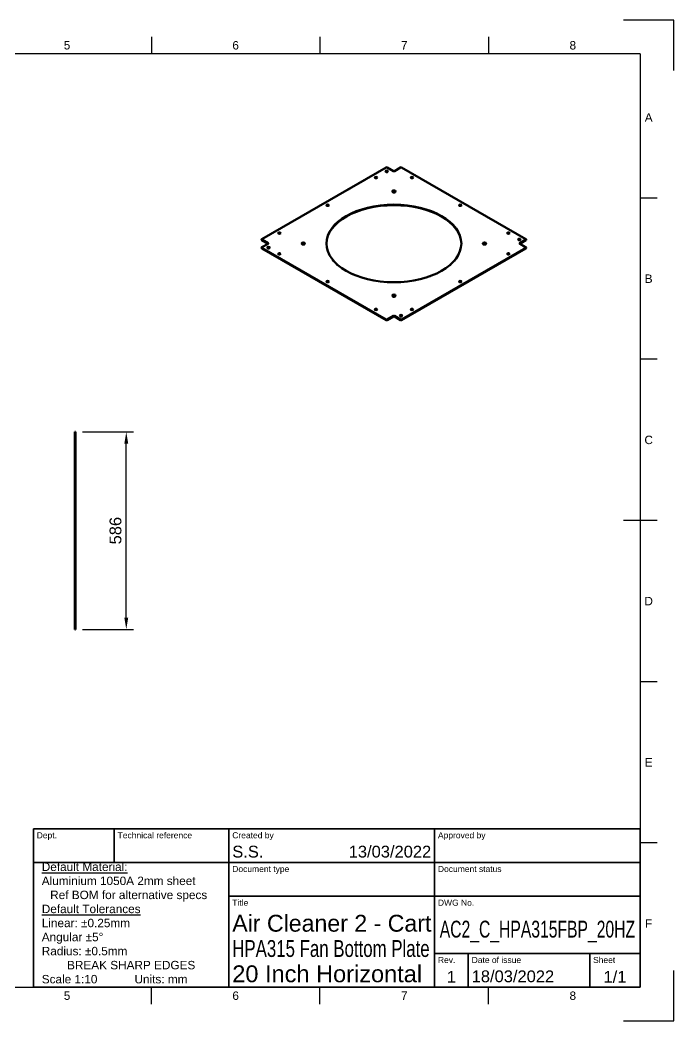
# Model space of a CAD drawing. Header units: millimetres. Extents: x 0 to 420, y 0 to 297.
# Drawn here: x 226.1 to 420, y 0 to 297 of the extents above; entities that cross this region are included whole.
import ezdxf
from ezdxf.enums import TextEntityAlignment as Align

# ---------------------------------------------------------------- set-up
doc = ezdxf.new("R2010")
doc.units = ezdxf.units.MM
doc.header["$LTSCALE"] = 0.75
doc.linetypes.add('HIDDEN2', pattern=[4.7625, 3.175, -1.5875])
for name, color, linetype, lineweight in [('Annotations', 7, 'Continuous', 25), ('Border', 7, 'Continuous', 25), ('Dimensions', 7, 'Continuous', 25), ('Hidden', 7, 'HIDDEN2', 25), ('Hidden Narrow', 7, 'HIDDEN2', 25), ('TitleBlock', 7, 'Continuous', 35), ('Visible', 7, 'Continuous', 50), ('Visible Narrow', 7, 'Continuous', 25)]:
    doc.layers.add(name, color=color, linetype=linetype, lineweight=lineweight)
doc.styles.add('FusionTitle', font='arial.ttf')
doc.styles.get("Standard").update_dxf_attribs({"font": 'arial.ttf'})
doc.dimstyles.new('ISO-25', dxfattribs={"dimtxt": 3.5, "dimasz": 3.5, "dimexe": 2.1, "dimexo": 2.1, "dimgap": 1.4, "dimtad": 1, "dimzin": 12, "dimdsep": 46, "dimtxsty": 'Standard', "dimcen": 0, "dimclrd": 256, "dimclre": 256, "dimclrt": 256, "dimazin": 3, "dimtp": 0.1, "dimtm": 0.1, "dimtfac": 0.714286, "dimtmove": 0, "dimatfit": 3, "dimfxl": 1, "dimtzin": 12, "dimarcsym": 0})

# ---------------------------------------------------------------- blocks, each defined once
blk = doc.blocks.new('ISO_A3_SHEET')
at = {"layer": 'Border'}
for p, q in [((265, 292), (265, 287)), ((315, 292), (315, 287)), ((365, 292), (365, 287)), ((410, 287), (20, 287)), ((410, 287), (410, 10)), ((415, 244.16666), (410, 244.16666)), ((415, 196.33333), (410, 196.33333)), ((415, 148.5), (405, 148.5)), ((415, 100.66667), (410, 100.66667)), ((415, 52.83334), (410, 52.83334)), ((20, 10), (410, 10)), ((265, 5), (265, 10)), ((315, 5), (315, 10)), ((365, 5), (365, 10))]:
    blk.add_line(p, q, dxfattribs=at)
at = {"layer": 'Defpoints'}
for p, q in [((420, 297), (405, 297)), ((420, 282), (420, 297)), ((420, 0), (420, 15)), ((405, 0), (420, 0))]:
    blk.add_line(p, q, dxfattribs=at)
at = {"layer": 'Border', "style": 'FusionTitle'}
for s, p in [('5', (240, 289.5)), ('6', (290, 289.5)), ('7', (340, 289.5)), ('8', (390, 289.5)), ('A', (412.5, 268.08333)), ('B', (412.5, 220.25)), ('C', (412.5, 172.41667)), ('D', (412.5, 124.58334)), ('E', (412.5, 76.75001)), ('F', (412.5, 28.91668)), ('5', (240, 7.5)), ('6', (290, 7.5)), ('7', (340, 7.5)), ('8', (390, 7.5))]:
    blk.add_text(s, height=2.5, dxfattribs=at).set_placement(p, align=Align.MIDDLE)
blk = doc.blocks.new('ISO_TITLEBLOCK')
at = {"layer": 'TitleBlock'}
for p, q in [((0, 47), (-180, 47)), ((-180, 47), (-180, 0)), ((-156, 37), (-156, 47)), ((-122, 0), (-122, 47)), ((-61, 0), (-61, 47)), ((0, 0), (0, 47)), ((-180, 37), (0, 37)), ((-122, 27), (0, 27)), ((-61, 10), (0, 10)), ((-51, 0), (-51, 10)), ((-15, 0), (-15, 10)), ((-180, 0), (0, 0))]:
    blk.add_line(p, q, dxfattribs=at)
at = {"layer": 'TitleBlock', "style": 'FusionTitle'}
for s, p in [('Dept.', (-179, 46)), ('Technical reference', (-155, 46)), ('Created by', (-121, 46)), ('Approved by', (-60, 46)), ('Document type', (-121, 36)), ('Document status', (-60, 36)), ('Title', (-121, 26)), ('DWG No.', (-60, 26)), ('Rev.', (-60, 9)), ('Date of issue', (-50, 9)), ('Sheet', (-14, 9))]:
    blk.add_text(s, height=1.8, dxfattribs=at).set_placement(p, align=Align.TOP_LEFT)
for tag, height, p in [('DEPT', 3.5, (-179, 42)), ('TECHNICAL_REFERENCE', 3.5, (-155, 42)), ('CREATED_BY', 3.5, (-121, 42)), ('APPROVED_BY', 3.5, (-60, 42)), ('DOCUMENT_TYPE', 3.5, (-121, 32)), ('DOCUMENT_STATUS', 3.5, (-60, 32)), ('TITLE_1', 5, (-121, 21.5)), ('TITLE_2', 5, (-121, 14)), ('TITLE_3', 5, (-121, 6.5)), ('DATE_OF_ISSUE', 3.5, (-50, 5))]:
    blk.add_attdef(tag, text='', height=height, dxfattribs=at).set_placement(p, align=Align.TOP_LEFT)
for tag, p in [('CREATED_DATE', (-62, 42)), ('APPROVED_DATE', (-0.99, 42))]:
    blk.add_attdef(tag, text='', height=3.5, dxfattribs=at).set_placement(p, align=Align.TOP_RIGHT)
for tag, height, p in [('DRAWING_NUMBER', 5, (-30.5, 19.75)), ('REV', 3.5, (-56, 4.85)), ('SHEET', 3.5, (-7.5, 4.85))]:
    blk.add_attdef(tag, text='', height=height, dxfattribs=at).set_placement(p, align=Align.TOP_CENTER)
blk = doc.blocks.new('*D52')
at = {"layer": 'Defpoints', "color": 0, "transparency": 16777216}
for p in [(242.493701, 174.786468), (257.564349, 174.786468), (242.493701, 116.186468)]:
    blk.add_point(p, dxfattribs=at)
at = {"layer": 'Dimensions', "lineweight": -2, "transparency": 16777216}
for p, q in [((244.593701, 174.786468), (259.664349, 174.786468)), ((257.564349, 119.686468), (257.564349, 171.286468)), ((244.593701, 116.186468), (259.664349, 116.186468))]:
    blk.add_line(p, q, dxfattribs=at)
at = {"layer": 'Dimensions', "transparency": 16777216}
for points in [[(256.981015, 171.286468), (258.147682, 171.286468), (257.564349, 174.786468)], [(256.981015, 119.686468), (258.147682, 119.686468), (257.564349, 116.186468)]]:
    blk.add_solid(points, dxfattribs=at)
at = {"layer": 'Dimensions', "transparency": 16777216, "insert": (254.377343, 145.486468), "char_height": 3.5, "attachment_point": 5, "rotation": 90}
blk.add_mtext('586', dxfattribs=at)

msp = doc.modelspace()

# ---------------------------------------------------------------- linework, layer by layer
at = {"layer": 'Hidden', "extrusion": (1e-16, 0.817547, 0.575862)}
for p, q in [((334.675364, 253.095577, -32.083945), (297.76439, 231.839961, -1.907484)), ((334.958207, 253.095577, -32.083945), (336.796685, 252.036869, -30.580903)), ((337.079527, 252.036869, -30.580903), (338.918005, 253.095577, -32.083945)), ((376.111822, 231.839961, -1.907484), (339.200848, 253.095577, -32.083945)), ((331.249566, 250.102617, -27.834858), (331.249566, 250.266126, -27.719686)), ((331.949566, 250.102617, -27.834858), (331.949566, 250.266126, -27.719686)), ((334.467309, 252.119075, -30.350306), (334.467309, 251.955566, -30.465478)), ((335.167309, 252.119075, -30.350306), (335.167309, 251.955566, -30.465478)), ((341.926378, 250.102468, -27.834646), (341.926378, 250.265977, -27.719474)), ((342.626378, 250.102468, -27.834646), (342.626378, 250.265977, -27.719474)), ((336.438106, 246.173881, -21.909952), (336.438106, 246.010372, -22.025125)), ((337.438106, 246.173881, -21.909952), (337.438106, 246.010372, -22.025125)), ((316.930662, 241.856904, -16.128473), (316.930662, 242.020413, -16.0133)), ((317.630646, 241.856904, -16.128473), (317.630646, 242.020413, -16.0133)), ((356.245297, 241.856754, -16.12826), (356.245297, 242.020264, -16.013088)), ((356.945283, 241.856754, -16.12826), (356.945283, 242.020264, -16.013088)), ((302.611741, 233.611191, -4.422087), (302.611741, 233.7747, -4.306915)), ((303.311741, 233.611191, -4.422087), (303.311741, 233.7747, -4.306915)), ((370.564202, 233.611041, -4.421875), (370.564202, 233.774551, -4.306703)), ((371.264202, 233.611041, -4.421875), (371.264202, 233.774551, -4.306703)), ((373.78216, 231.92173, -1.676265), (373.78216, 231.758221, -1.791438)), ((374.48216, 231.92173, -1.676265), (374.48216, 231.758221, -1.791438)), ((299.602868, 230.455496, 0.058032), (297.76439, 229.396787, 1.561075)), ((299.394052, 229.479159, 1.791438), (299.394052, 229.315649, 1.676265)), ((299.602868, 230.618374, -0.173205), (299.60232, 230.61869, -0.173653)), ((299.661447, 230.700444, 0.057586), (299.661447, 230.536935, -0.057586)), ((300.094052, 229.479159, 1.791438), (300.094052, 229.315649, 1.676265)), ((309.568048, 230.700444, 0.057586), (309.568048, 230.536935, -0.057586)), ((310.568048, 230.700444, 0.057586), (310.568048, 230.536935, -0.057586)), ((316.938106, 230.700444, 0.057586), (316.938106, 230.536935, -0.057586)), ((356.938106, 230.700444, 0.057586), (356.938106, 230.536935, -0.057586)), ((363.308164, 230.700444, 0.057586), (363.308164, 230.536935, -0.057586)), ((364.308164, 230.700444, 0.057586), (364.308164, 230.536935, -0.057586)), ((374.214765, 230.700444, 0.057586), (374.214765, 230.536935, -0.057586)), ((374.273892, 230.61869, -0.173653), (374.273344, 230.618374, -0.173205)), ((374.273344, 230.455496, 0.058032), (376.111822, 229.396787, 1.561075)), ((302.611621, 227.462605, 4.30702), (302.611621, 227.626114, 4.422193)), ((303.311621, 227.462605, 4.30702), (303.311621, 227.626114, 4.422193)), ((370.564323, 227.462754, 4.306808), (370.564323, 227.626264, 4.421981)), ((371.264323, 227.462754, 4.306808), (371.264323, 227.626264, 4.421981)), ((316.930539, 219.216892, 16.013406), (316.930539, 219.380401, 16.128578)), ((317.630527, 219.216892, 16.013406), (317.630527, 219.380401, 16.128578)), ((356.245416, 219.217041, 16.013194), (356.245416, 219.38055, 16.128366)), ((356.945405, 219.217041, 16.013194), (356.945405, 219.38055, 16.128366)), ((336.438106, 215.227007, 22.025125), (336.438106, 215.063498, 21.909952)), ((337.438106, 215.227007, 22.025125), (337.438106, 215.063498, 21.909952)), ((331.249445, 210.971178, 27.719792), (331.249445, 211.134688, 27.834964)), ((331.949445, 210.971178, 27.719792), (331.949445, 211.134688, 27.834964)), ((341.926498, 210.971328, 27.719579), (341.926498, 211.134837, 27.834752)), ((342.626498, 210.971328, 27.719579), (342.626498, 211.134837, 27.834752)), ((338.708903, 209.281813, 30.465478), (338.708903, 209.118304, 30.350306)), ((339.408903, 209.281813, 30.465478), (339.408903, 209.118304, 30.350306))]:
    msp.add_line(p, q, dxfattribs=at)
for centre, radius, start, end in [((-334.816786, -171.836765, 188.441647), 0.2, 225, 315), ((-339.059426, -171.836765, 188.441647), 0.2, 225, 315), ((-334.817309, -169.998525, 188.441647), 0.35, 336.069593, 203.930407), ((-336.938106, -159.674529, 188.441647), 0.5, 343.50458, 196.49542), ((-297.905812, -134.925791, 188.441647), 0.2, 315, 0), ((-374.13216, -134.925268, 188.441647), 0.35, 336.069593, 203.930407), ((-375.9704, -134.925791, 188.441647), 0.2, 180, 225), ((-297.905812, -130.683151, 188.441647), 0.2, 315, 0), ((-299.744052, -130.683674, 188.441647), 0.35, 336.069593, 203.930407), ((-310.068048, -132.804471, 188.441647), 0.5, 343.50458, 196.49542), ((-363.808164, -132.804471, 188.441647), 0.5, 343.50458, 196.49542), ((-375.9704, -130.683151, 188.441647), 0.2, 180, 225), ((-336.938106, -105.934413, 188.441647), 0.5, 343.50458, 196.49542), ((-339.058903, -95.610417, 188.441647), 0.35, 336.069593, 203.930407)]:
    msp.add_arc(centre, radius, start, end, dxfattribs=at)
at = {"layer": 'Hidden', "extrusion": (3.034e-13, -0.817547, -0.575862)}
for centre, radius, start, end in [((331.599566, -166.780827, -188.441647), 0.35, 336.069593, 203.930407), ((336.938106, -170.28113, -188.441647), 0.2, 45, 135), ((342.276378, -166.780567, -188.441647), 0.35, 336.069593, 203.930407), ((317.280654, -152.461914, -188.441647), 0.349992, 336.06899, 203.93101), ((356.59529, -152.461655, -188.441647), 0.349993, 336.069063, 203.930937), ((302.961741, -138.143002, -188.441647), 0.35, 336.069593, 203.930407), ((370.914202, -138.142743, -188.441647), 0.35, 336.069593, 203.930407), ((299.461447, -132.804471, -188.441647), 0.2, 315, 45), ((336.938106, -132.804471, -188.441647), 20, 359.593284, 180.406716), ((374.414765, -132.804471, -188.441647), 0.2, 135, 225), ((302.961621, -127.46581, -188.441647), 0.35, 336.069593, 203.930407), ((370.914323, -127.46607, -188.441647), 0.35, 336.069593, 203.930407), ((317.280533, -113.146898, -188.441647), 0.349994, 336.069141, 203.930859), ((356.595411, -113.147158, -188.441647), 0.349995, 336.069204, 203.930796), ((331.599445, -98.827986, -188.441647), 0.35, 336.069593, 203.930407), ((342.276498, -98.828245, -188.441647), 0.35, 336.069593, 203.930407)]:
    msp.add_arc(centre, radius, start, end, dxfattribs=at)
at = {"layer": 'Hidden Narrow', "extrusion": (1e-16, 0.817547, 0.575862)}
for p, q in [((334.675364, 253.095577, -32.083945), (334.675364, 253.259087, -31.968772)), ((334.958207, 253.259087, -31.968772), (334.958207, 253.095577, -32.083945)), ((338.918005, 253.095577, -32.083945), (338.918005, 253.259087, -31.968772)), ((339.200848, 253.259087, -31.968772), (339.200848, 253.095577, -32.083945)), ((336.796685, 252.036869, -30.580903), (336.796685, 252.200378, -30.46573)), ((337.079527, 252.200378, -30.46573), (337.079527, 252.036869, -30.580903)), ((297.76439, 232.003471, -1.792312), (297.76439, 231.840592, -1.90704)), ((376.111822, 231.840592, -1.90704), (376.111822, 232.003471, -1.792312)), ((297.76439, 229.560296, 1.676247), (297.76439, 229.397418, 1.561519)), ((299.602868, 230.455496, 0.058032), (299.602868, 230.619005, 0.173205)), ((374.273344, 230.619005, 0.173205), (374.273344, 230.455496, 0.058032)), ((376.111822, 229.397418, 1.561519), (376.111822, 229.560296, 1.676247))]:
    msp.add_line(p, q, dxfattribs=at)
at = {"layer": 'Visible', "extrusion": (1e-16, 0.817547, 0.575862)}
for p, q in [((334.675364, 253.259087, -31.968772), (297.76439, 232.003471, -1.792312)), ((336.796685, 252.200378, -30.46573), (334.958207, 253.259087, -31.968772)), ((338.918005, 253.259087, -31.968772), (337.079527, 252.200378, -30.46573)), ((339.200848, 253.259087, -31.968772), (376.111822, 232.003471, -1.792312)), ((297.705812, 231.758522, -1.791866), (297.705812, 231.922032, -1.676693)), ((299.602868, 230.781884, -0.058032), (297.76439, 231.840592, -1.561075)), ((299.60232, 230.61869, -0.173653), (297.76439, 231.677083, -1.676247)), ((374.273344, 230.781884, -0.058032), (376.111822, 231.840592, -1.561075)), ((376.111822, 231.677083, -1.676247), (374.273892, 230.61869, -0.173653)), ((376.1704, 231.922032, -1.676693), (376.1704, 231.758522, -1.791866)), ((297.705812, 229.478857, 1.791866), (297.705812, 229.315348, 1.676693)), ((299.602868, 230.619005, 0.173205), (297.76439, 229.560296, 1.676247)), ((297.76439, 229.397418, 1.907484), (334.675364, 208.141802, 32.083945)), ((297.76439, 229.233909, 1.792312), (334.675364, 207.978292, 31.968772)), ((376.111822, 229.397418, 1.907484), (339.200848, 208.141802, 32.083945)), ((339.200848, 207.978292, 31.968772), (376.111822, 229.233909, 1.792312)), ((374.273344, 230.619005, 0.173205), (376.111822, 229.560296, 1.676247)), ((376.1704, 229.315348, 1.676693), (376.1704, 229.478857, 1.791866)), ((336.796685, 209.200511, 30.580903), (334.958207, 208.141802, 32.083945)), ((336.796685, 209.037001, 30.46573), (334.958207, 207.978292, 31.968772)), ((337.079527, 209.200511, 30.580903), (338.918005, 208.141802, 32.083945)), ((337.079527, 209.037001, 30.46573), (338.918005, 207.978292, 31.968772))]:
    msp.add_line(p, q, dxfattribs=at)
at = {"layer": 'Visible', "extrusion": (1, 2.967e-13, 2.968e-13)}
for p, q in [((242.493701, 174.786468, 26.1), (242.293701, 174.786468, 26.1)), ((242.293701, 171.986468, 26.3), (242.293701, 174.586468, 26.3)), ((242.493701, 171.986468, 26.3), (242.493701, 174.586468, 26.3)), ((242.493701, 171.786468, 29.1), (242.293701, 171.786468, 29.1)), ((242.293701, 171.586468, 29.3), (242.293701, 119.386468, 29.3)), ((242.493701, 171.586468, 29.3), (242.493701, 119.386468, 29.3)), ((242.293701, 119.186468, 29.1), (242.493701, 119.186468, 29.1)), ((242.293701, 118.986468, 26.3), (242.293701, 116.386468, 26.3)), ((242.493701, 118.986468, 26.3), (242.493701, 116.386468, 26.3)), ((242.293701, 116.186468, 26.1), (242.493701, 116.186468, 26.1))]:
    msp.add_line(p, q, dxfattribs=at)
at = {"layer": 'Visible', "extrusion": (3.034e-13, -0.817547, -0.575862)}
for centre, radius in [((331.599566, -166.780827, -188.641647), 0.35), ((342.276378, -166.780567, -188.641647), 0.35), ((317.280654, -152.461914, -188.641647), 0.349992), ((336.938106, -132.804471, -188.641647), 20), ((356.59529, -152.461655, -188.641647), 0.349993), ((302.961741, -138.143002, -188.641647), 0.35), ((370.914202, -138.142743, -188.641647), 0.35), ((302.961621, -127.46581, -188.641647), 0.35), ((370.914323, -127.46607, -188.641647), 0.35), ((317.280533, -113.146898, -188.641647), 0.349994), ((356.595411, -113.147158, -188.641647), 0.349995), ((331.599445, -98.827986, -188.641647), 0.35), ((342.276498, -98.828245, -188.641647), 0.35)]:
    msp.add_circle(centre, radius, dxfattribs=at)
at = {"layer": 'Visible', "extrusion": (3.04e-13, -0.817547, -0.575862)}
for centre in [(334.817309, -169.998525, -188.641647), (374.13216, -134.925268, -188.641647), (299.744052, -130.683674, -188.641647), (339.058903, -95.610417, -188.641647)]:
    msp.add_circle(centre, 0.35, dxfattribs=at)
at = {"layer": 'Visible', "extrusion": (3.014e-13, -0.817547, -0.575862)}
for centre in [(336.938106, -159.674529, -188.641647), (363.808164, -132.804471, -188.641647)]:
    msp.add_circle(centre, 0.5, dxfattribs=at)
at = {"layer": 'Visible', "extrusion": (3.053e-13, -0.817547, -0.575862)}
for centre in [(310.068048, -132.804471, -188.641647), (336.938106, -105.934413, -188.641647)]:
    msp.add_circle(centre, 0.5, dxfattribs=at)
at = {"layer": 'Visible', "extrusion": (3.034e-13, -0.817547, -0.575862)}
for centre, radius, start, end in [((334.816786, -171.836765, -188.641647), 0.2, 225, 315), ((339.059426, -171.836765, -188.641647), 0.2, 225, 315), ((331.599566, -166.780827, -188.441647), 0.35, 203.930407, 336.069593), ((342.276378, -166.780567, -188.441647), 0.35, 203.930407, 336.069593), ((336.938106, -132.804471, -188.441647), 20, 180.406716, 359.593284), ((317.280654, -152.461914, -188.441647), 0.349992, 203.93101, 336.06899), ((356.59529, -152.461655, -188.441647), 0.349993, 203.930937, 336.069063), ((297.905812, -134.925791, -188.641647), 0.2, 135, 225), ((302.961741, -138.143002, -188.441647), 0.35, 203.930407, 336.069593), ((370.914202, -138.142743, -188.441647), 0.35, 203.930407, 336.069593), ((375.9704, -134.925791, -188.641647), 0.2, 315, 45), ((297.905812, -130.683151, -188.641647), 0.2, 135, 225), ((375.9704, -130.683151, -188.641647), 0.2, 315, 45), ((302.961621, -127.46581, -188.441647), 0.35, 203.930407, 336.069593), ((370.914323, -127.46607, -188.441647), 0.35, 203.930407, 336.069593), ((317.280533, -113.146898, -188.441647), 0.349994, 203.930859, 336.069141), ((356.595411, -113.147158, -188.441647), 0.349995, 203.930796, 336.069204), ((331.599445, -98.827986, -188.441647), 0.35, 203.930407, 336.069593), ((342.276498, -98.828245, -188.441647), 0.35, 203.930407, 336.069593), ((334.816786, -93.772177, -188.641647), 0.2, 45, 135), ((336.938106, -95.327811, -188.441647), 0.2, 225, 315), ((339.059426, -93.772177, -188.641647), 0.2, 45, 135)]:
    msp.add_arc(centre, radius, start, end, dxfattribs=at)
at = {"layer": 'Visible', "extrusion": (1e-16, 0.817547, 0.575862)}
for centre, radius, start, end in [((-334.817309, -169.998525, 188.441647), 0.35, 203.930407, 336.069593), ((-336.938106, -170.28113, 188.641647), 0.2, 45, 135), ((-336.938106, -159.674529, 188.441647), 0.5, 196.49542, 343.50458), ((-297.905812, -134.925791, 188.441647), 0.2, 0, 45), ((-374.13216, -134.925268, 188.441647), 0.35, 203.930407, 336.069593), ((-375.9704, -134.925791, 188.441647), 0.2, 135, 180), ((-297.905812, -130.683151, 188.441647), 0.2, 0, 45), ((-299.744052, -130.683674, 188.441647), 0.35, 203.930407, 336.069593), ((-299.461447, -132.804471, 188.641647), 0.2, 135, 225), ((-310.068048, -132.804471, 188.441647), 0.5, 196.49542, 343.50458), ((-363.808164, -132.804471, 188.441647), 0.5, 196.49542, 343.50458), ((-374.414765, -132.804471, 188.641647), 0.2, 315, 45), ((-375.9704, -130.683151, 188.441647), 0.2, 135, 180), ((-336.938106, -105.934413, 188.441647), 0.5, 196.49542, 343.50458), ((-334.816786, -93.772177, 188.441647), 0.2, 45, 135), ((-336.938106, -95.327811, 188.641647), 0.2, 225, 315), ((-339.058903, -95.610417, 188.441647), 0.35, 203.930407, 336.069593), ((-339.059426, -93.772177, 188.441647), 0.2, 45, 135)]:
    msp.add_arc(centre, radius, start, end, dxfattribs=at)
at = {"layer": 'Visible', "extrusion": (1, 2.967e-13, 2.968e-13)}
for centre, start, end in [((174.586468, 26.1, 242.293701), 0, 90), ((171.586468, 29.1, 242.293701), 0, 90), ((171.986468, 26.5, 242.493701), 180, 270), ((119.386468, 29.1, 242.293701), 90, 180), ((118.986468, 26.5, 242.493701), 270, 0), ((116.386468, 26.1, 242.293701), 90, 180)]:
    msp.add_arc(centre, 0.2, start, end, dxfattribs=at)
at = {"layer": 'Visible', "extrusion": (-1, -2.967e-13, -7.259e-13)}
for centre in [(-174.586468, 26.1, -242.493701), (-171.586468, 29.1, -242.493701)]:
    msp.add_arc(centre, 0.2, 90, 180, dxfattribs=at)
at = {"layer": 'Visible', "extrusion": (-1, -2.967e-13, -7.26e-13)}
for centre, start, end in [((-171.986468, 26.5, -242.293701), 270, 0), ((-119.386468, 29.1, -242.493701), 0, 90), ((-116.386468, 26.1, -242.493701), 0, 90)]:
    msp.add_arc(centre, 0.2, start, end, dxfattribs=at)
at = {"layer": 'Visible', "extrusion": (-1, -2.966e-13, -7.26e-13)}
msp.add_arc((-118.986468, 26.5, -242.293701), 0.2, 180, 270, dxfattribs=at)
at = {"layer": 'Visible Narrow', "extrusion": (1e-16, 0.817547, 0.575862)}
for p, q in [((297.76439, 231.677083, -1.676247), (297.76439, 231.840592, -1.561075)), ((376.111822, 231.840592, -1.561075), (376.111822, 231.677083, -1.676247)), ((297.76439, 229.233909, 1.792312), (297.76439, 229.397418, 1.907484)), ((299.602868, 230.781884, -0.058032), (299.602868, 230.619005, -0.17276)), ((374.273344, 230.619005, -0.17276), (374.273344, 230.781884, -0.058032)), ((376.111822, 229.397418, 1.907484), (376.111822, 229.233909, 1.792312)), ((334.675364, 208.141802, 32.083945), (334.675364, 207.978292, 31.968772)), ((334.958207, 207.978292, 31.968772), (334.958207, 208.141802, 32.083945)), ((336.796685, 209.200511, 30.580903), (336.796685, 209.037001, 30.46573)), ((337.079527, 209.037001, 30.46573), (337.079527, 209.200511, 30.580903)), ((338.918005, 208.141802, 32.083945), (338.918005, 207.978292, 31.968772)), ((339.200848, 207.978292, 31.968772), (339.200848, 208.141802, 32.083945))]:
    msp.add_line(p, q, dxfattribs=at)

# ---------------------------------------------------------------- block references
at = {"layer": 'Border'}
msp.add_blockref('ISO_A3_SHEET', (0, 0), dxfattribs=at)
at = {"layer": 'TitleBlock'}
ref = msp.add_blockref('ISO_TITLEBLOCK', (410, 10), dxfattribs=at)
ref.add_attrib('DATE_OF_ISSUE', '18/03/2022', dxfattribs={"height": 3.5, "style": 'FusionTitle'}).set_placement((360, 15), align=Align.TOP_LEFT)
ref.add_attrib('REV', '1', dxfattribs={"height": 3.5, "style": 'FusionTitle'}).set_placement((354, 14.85), align=Align.TOP_CENTER)
ref.add_attrib('TITLE_3', '20 Inch Horizontal', dxfattribs={"height": 5, "style": 'FusionTitle'}).set_placement((289, 16.5), align=Align.TOP_LEFT)
ref.add_attrib('CREATED_DATE', '13/03/2022', dxfattribs={"height": 3.5, "style": 'FusionTitle'}).set_placement((348, 52), align=Align.TOP_RIGHT)
ref.add_attrib('SHEET', '1/1', dxfattribs={"height": 3.5, "style": 'FusionTitle'}).set_placement((402.5, 14.85), align=Align.TOP_CENTER)
ref.add_attrib('TITLE_2', 'HPA315 Fan Bottom Plate', dxfattribs={"height": 5, "style": 'FusionTitle', "width": 0.714661}).set_placement((289, 24), align=Align.TOP_LEFT)
ref.add_attrib('DRAWING_NUMBER', 'AC2_C_HPA315FBP_20HZ', dxfattribs={"height": 5, "style": 'FusionTitle', "width": 0.666166}).set_placement((379.5, 29.751432), align=Align.TOP_CENTER)
ref.add_attrib('TITLE_1', 'Air Cleaner 2 - Cart', dxfattribs={"height": 5, "style": 'FusionTitle', "width": 0.98161}).set_placement((289, 31.5), align=Align.TOP_LEFT)
ref.add_attrib('CREATED_BY', 'S.S.', dxfattribs={"height": 3.5, "style": 'FusionTitle'}).set_placement((289, 52), align=Align.TOP_LEFT)

# ---------------------------------------------------------------- texts
at = {"layer": 'Annotations', "insert": (230, 47), "char_height": 2.5, "attachment_point": 1}
msp.add_mtext_dynamic_manual_height_columns('\\pi-2.5,l5;{\\LDefault Material: ^J}Aluminium 1050A 2mm sheet\\P\\pi2.5,l2.5;Ref BOM for alternative specs\\P\\pi-2.5,l5;{\\LDefault Tolerances^J}Linear: ±0.25mm ^JAngular ±5° ^JRadius: ±0.5mm\\P\\pi0,l0;^IBREAK SHARP EDGES\\P\\pl2.5;Scale 1:10^I^IUnits: mm', width=58, gutter_width=17.5, heights=[0], dxfattribs=at)

# ---------------------------------------------------------------- dimensions: what is measured, and where the dimension line sits
at = {"layer": 'Dimensions'}
dim = msp.add_aligned_dim(p1=(242.493701, 116.186468), p2=(242.493701, 174.786468), distance=-15.070648, dimstyle='ISO-25', override={"dimlfac": 10, "dimclrd": 256, "dimclre": 256}, dxfattribs=at)
dim.commit()
dim.dimension.update_dxf_attribs({"geometry": '*D52', "text_midpoint": (254.377343, 145.486468)})

doc.saveas('drawing.dxf')
